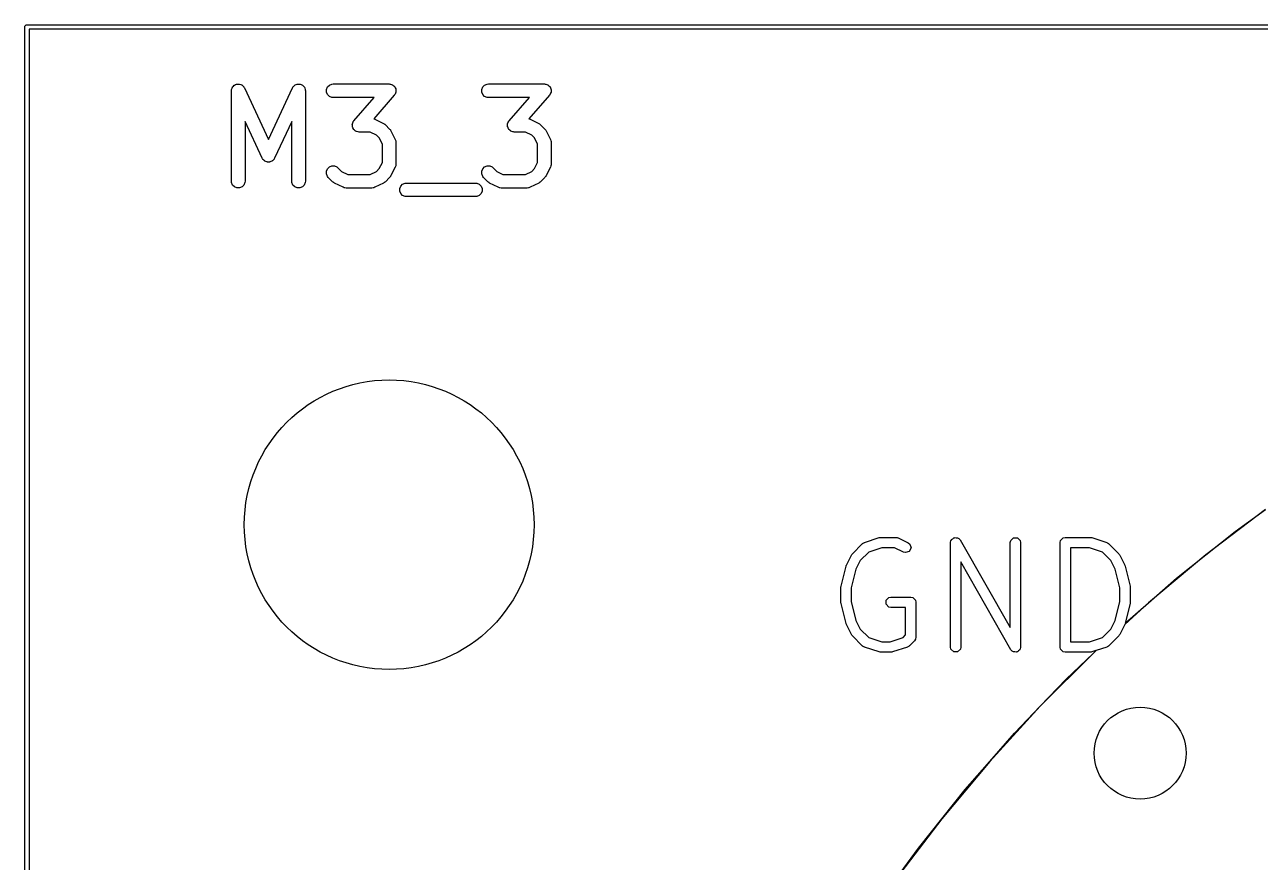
# Model space of a CAD drawing. Header units: inches. Extents: x 4.13 to 6.29, y -4.64 to -3.05.
# Drawn here: x 4.133 to 4.67, y -3.415 to -3.05 of the extents above; entities that cross this region are included whole.
import ezdxf

# ---------------------------------------------------------------- set-up
doc = ezdxf.new("R2010")
doc.units = ezdxf.units.IN
doc.header["$MEASUREMENT"] = 0
doc.layers.add('F.Silkscreen', color=41, linetype='CONTINUOUS', true_color=0xf2eda1)

msp = doc.modelspace()

# ---------------------------------------------------------------- linework, layer by layer
at = {"layer": 'F.Silkscreen', "linetype": 'CONTINUOUS'}
for p, q in [((4.13287, -3.05118), (4.13295, -3.0508)), ((4.13287, -4.63583), (4.13287, -3.05118)), ((4.13295, -3.0508), (4.13348, -3.05027)), ((4.13348, -3.05027), (4.13386, -3.0502)), ((4.13386, -3.0502), (6.28937, -3.0502)), ((4.13484, -3.05217), (4.13484, -4.63484)), ((6.28839, -3.05217), (4.13484, -3.05217)), ((4.22283, -3.07835), (4.22302, -3.07788)), ((4.22302, -3.07788), (4.2232, -3.0774)), ((4.2232, -3.0774), (4.22324, -3.07735)), ((4.22324, -3.07735), (4.22327, -3.07729)), ((4.22327, -3.07729), (4.22363, -3.07693)), ((4.22363, -3.07693), (4.22398, -3.07655)), ((4.22398, -3.07655), (4.22403, -3.07652)), ((4.22403, -3.07652), (4.22408, -3.07647)), ((4.22408, -3.07647), (4.22455, -3.07628)), ((4.22455, -3.07628), (4.22502, -3.07606)), ((4.22502, -3.07606), (4.22508, -3.07606)), ((4.22508, -3.07606), (4.22515, -3.07603)), ((4.22515, -3.07603), (4.22566, -3.07603)), ((4.22566, -3.07603), (4.22617, -3.07601)), ((4.22617, -3.07601), (4.22623, -3.07603)), ((4.22623, -3.07603), (4.2263, -3.07603)), ((4.2263, -3.07603), (4.22677, -3.07623)), ((4.22677, -3.07623), (4.22725, -3.07641)), ((4.22725, -3.07641), (4.2273, -3.07645)), ((4.2273, -3.07645), (4.22736, -3.07647)), ((4.22736, -3.07647), (4.22772, -3.07684)), ((4.22772, -3.07684), (4.2281, -3.07718)), ((4.2281, -3.07718), (4.22815, -3.07726)), ((4.22815, -3.07726), (4.22818, -3.07729)), ((4.22818, -3.07729), (4.2282, -3.07735)), ((4.2282, -3.07735), (4.2284, -3.07768)), ((4.2284, -3.07768), (4.23885, -3.10007)), ((4.23885, -3.10007), (4.24929, -3.07768)), ((4.24929, -3.07768), (4.24949, -3.07735)), ((4.24949, -3.07735), (4.24951, -3.07729)), ((4.24951, -3.07729), (4.24954, -3.07726)), ((4.24954, -3.07726), (4.24959, -3.07718)), ((4.24959, -3.07718), (4.24997, -3.07684)), ((4.24997, -3.07684), (4.25033, -3.07647)), ((4.25033, -3.07647), (4.25039, -3.07645)), ((4.25039, -3.07645), (4.25044, -3.07641)), ((4.25044, -3.07641), (4.25092, -3.07623)), ((4.25092, -3.07623), (4.25139, -3.07603)), ((4.25139, -3.07603), (4.25146, -3.07603)), ((4.25146, -3.07603), (4.25152, -3.07601)), ((4.25152, -3.07601), (4.25203, -3.07603)), ((4.25203, -3.07603), (4.25254, -3.07603)), ((4.25254, -3.07603), (4.25261, -3.07606)), ((4.25261, -3.07606), (4.25267, -3.07606)), ((4.25267, -3.07606), (4.25314, -3.07628)), ((4.25314, -3.07628), (4.25361, -3.07647)), ((4.25361, -3.07647), (4.25366, -3.07652)), ((4.25366, -3.07652), (4.25372, -3.07655)), ((4.25372, -3.07655), (4.25406, -3.07693)), ((4.25406, -3.07693), (4.25442, -3.07729)), ((4.25442, -3.07729), (4.25445, -3.07735)), ((4.25445, -3.07735), (4.25449, -3.0774)), ((4.25449, -3.0774), (4.25467, -3.07788)), ((4.25467, -3.07788), (4.25486, -3.07835)), ((4.26407, -3.07835), (4.26451, -3.07729)), ((4.26451, -3.07729), (4.26533, -3.07647)), ((4.26533, -3.07647), (4.26639, -3.07603)), ((4.26639, -3.07603), (4.26697, -3.07598)), ((4.26697, -3.07598), (4.29134, -3.07598)), ((4.29134, -3.07598), (4.29164, -3.07601)), ((4.29164, -3.07601), (4.29172, -3.076)), ((4.29172, -3.076), (4.29177, -3.07602)), ((4.29177, -3.07602), (4.29191, -3.07603)), ((4.29191, -3.07603), (4.29236, -3.07622)), ((4.29236, -3.07622), (4.29281, -3.07637)), ((4.29281, -3.07637), (4.29289, -3.07644)), ((4.29289, -3.07644), (4.29298, -3.07647)), ((4.29298, -3.07647), (4.29332, -3.07681)), ((4.29332, -3.07681), (4.29368, -3.07713)), ((4.29368, -3.07713), (4.29372, -3.07722)), ((4.29372, -3.07722), (4.29379, -3.07729)), ((4.29379, -3.07729), (4.29398, -3.07773)), ((4.29398, -3.07773), (4.29419, -3.07816)), ((4.29419, -3.07816), (4.2942, -3.07826)), ((4.33156, -3.07835), (4.332, -3.07729)), ((4.332, -3.07729), (4.33282, -3.07647)), ((4.33282, -3.07647), (4.33388, -3.07603)), ((4.33388, -3.07603), (4.33446, -3.07598)), ((4.33446, -3.07598), (4.35883, -3.07598)), ((4.35883, -3.07598), (4.35913, -3.07601)), ((4.35913, -3.07601), (4.35921, -3.076)), ((4.35921, -3.076), (4.35927, -3.07602)), ((4.35927, -3.07602), (4.35941, -3.07603)), ((4.35941, -3.07603), (4.35985, -3.07622)), ((4.35985, -3.07622), (4.3603, -3.07637)), ((4.3603, -3.07637), (4.36038, -3.07644)), ((4.36038, -3.07644), (4.36047, -3.07647)), ((4.36047, -3.07647), (4.36081, -3.07681)), ((4.36081, -3.07681), (4.36117, -3.07713)), ((4.36117, -3.07713), (4.36121, -3.07722)), ((4.36121, -3.07722), (4.36129, -3.07729)), ((4.36129, -3.07729), (4.36147, -3.07773)), ((4.36147, -3.07773), (4.36168, -3.07816)), ((4.36168, -3.07816), (4.36169, -3.07826)), ((4.22277, -3.07893), (4.22281, -3.07855)), ((4.22277, -3.1183), (4.22277, -3.07893)), ((4.2228, -3.07848), (4.22282, -3.07844)), ((4.22281, -3.07855), (4.2228, -3.07848)), ((4.22282, -3.07844), (4.22283, -3.07835)), ((4.25486, -3.07835), (4.25487, -3.07844)), ((4.25487, -3.07844), (4.25489, -3.07848)), ((4.25489, -3.07848), (4.25488, -3.07855)), ((4.25488, -3.07855), (4.25492, -3.07893)), ((4.25492, -3.07893), (4.25492, -3.1183)), ((4.26407, -3.07951), (4.26407, -3.07835)), ((4.26451, -3.08057), (4.26407, -3.07951)), ((4.26533, -3.08139), (4.26451, -3.08057)), ((4.26639, -3.08183), (4.26533, -3.08139)), ((4.26697, -3.08188), (4.26639, -3.08183)), ((4.28483, -3.08188), (4.26697, -3.08188)), ((4.27599, -3.09198), (4.28483, -3.08188)), ((4.29356, -3.08087), (4.28463, -3.09108)), ((4.29374, -3.08063), (4.29356, -3.08087)), ((4.29379, -3.08057), (4.29374, -3.08063)), ((4.29382, -3.08052), (4.29379, -3.08057)), ((4.2939, -3.0804), (4.29382, -3.08052)), ((4.29405, -3.07995), (4.2939, -3.0804)), ((4.29423, -3.07951), (4.29405, -3.07995)), ((4.2942, -3.07826), (4.29423, -3.07835)), ((4.29423, -3.07835), (4.29423, -3.07883)), ((4.29423, -3.07883), (4.29427, -3.07931)), ((4.29427, -3.07931), (4.29423, -3.07941)), ((4.29423, -3.07941), (4.29423, -3.07951)), ((4.33156, -3.07951), (4.33156, -3.07835)), ((4.332, -3.08057), (4.33156, -3.07951)), ((4.33282, -3.08139), (4.332, -3.08057)), ((4.33388, -3.08183), (4.33282, -3.08139)), ((4.33446, -3.08188), (4.33388, -3.08183)), ((4.35232, -3.08188), (4.33446, -3.08188)), ((4.34348, -3.09198), (4.35232, -3.08188)), ((4.36105, -3.08087), (4.35212, -3.09108)), ((4.36123, -3.08063), (4.36105, -3.08087)), ((4.36129, -3.08057), (4.36123, -3.08063)), ((4.36131, -3.08052), (4.36129, -3.08057)), ((4.36139, -3.0804), (4.36131, -3.08052)), ((4.36154, -3.07995), (4.36139, -3.0804)), ((4.36173, -3.07951), (4.36154, -3.07995)), ((4.36169, -3.07826), (4.36173, -3.07835)), ((4.36173, -3.07835), (4.36173, -3.07883)), ((4.36173, -3.07883), (4.36176, -3.07931)), ((4.36176, -3.07931), (4.36173, -3.07941)), ((4.36173, -3.07941), (4.36173, -3.07951)), ((4.23617, -3.1083), (4.22867, -3.09224)), ((4.22867, -3.09224), (4.22867, -3.1183)), ((4.24902, -3.09224), (4.24152, -3.1083)), ((4.24902, -3.1183), (4.24902, -3.09224)), ((4.27529, -3.09355), (4.27532, -3.09345)), ((4.27532, -3.09402), (4.27529, -3.09355)), ((4.27532, -3.09335), (4.2755, -3.09291)), ((4.27532, -3.09345), (4.27532, -3.09335)), ((4.27532, -3.0945), (4.27532, -3.09402)), ((4.2755, -3.09291), (4.27566, -3.09245)), ((4.27566, -3.09245), (4.27574, -3.09234)), ((4.27574, -3.09234), (4.27576, -3.09229)), ((4.27576, -3.09229), (4.27581, -3.09223)), ((4.27581, -3.09223), (4.27599, -3.09198)), ((4.28463, -3.09108), (4.28516, -3.09129)), ((4.28516, -3.09129), (4.28891, -3.09316)), ((4.28891, -3.09316), (4.28916, -3.09332)), ((4.28916, -3.09332), (4.28923, -3.09335)), ((4.28923, -3.09335), (4.28931, -3.09341)), ((4.28931, -3.09341), (4.2894, -3.09347)), ((4.2894, -3.09347), (4.28945, -3.09353)), ((4.28945, -3.09353), (4.28968, -3.09371)), ((4.28968, -3.09371), (4.29155, -3.09559)), ((4.34278, -3.09355), (4.34281, -3.09345)), ((4.34281, -3.09402), (4.34278, -3.09355)), ((4.34281, -3.09335), (4.34299, -3.09291)), ((4.34281, -3.09345), (4.34281, -3.09335)), ((4.34281, -3.0945), (4.34281, -3.09402)), ((4.34299, -3.09291), (4.34315, -3.09245)), ((4.34315, -3.09245), (4.34323, -3.09234)), ((4.34323, -3.09234), (4.34325, -3.09229)), ((4.34325, -3.09229), (4.34331, -3.09223)), ((4.34331, -3.09223), (4.34348, -3.09198)), ((4.35212, -3.09108), (4.35265, -3.09129)), ((4.35265, -3.09129), (4.3564, -3.09316)), ((4.3564, -3.09316), (4.35665, -3.09332)), ((4.35665, -3.09332), (4.35672, -3.09335)), ((4.35672, -3.09335), (4.3568, -3.09341)), ((4.3568, -3.09341), (4.35689, -3.09347)), ((4.35689, -3.09347), (4.35694, -3.09353)), ((4.35694, -3.09353), (4.35717, -3.09371)), ((4.35717, -3.09371), (4.35904, -3.09559)), ((4.27536, -3.0946), (4.27532, -3.0945)), ((4.27536, -3.0947), (4.27536, -3.0946)), ((4.27558, -3.09513), (4.27536, -3.0947)), ((4.27576, -3.09557), (4.27558, -3.09513)), ((4.27583, -3.09564), (4.27576, -3.09557)), ((4.27587, -3.09573), (4.27583, -3.09564)), ((4.27624, -3.09604), (4.27587, -3.09573)), ((4.27657, -3.09638), (4.27624, -3.09604)), ((4.27667, -3.09642), (4.27657, -3.09638)), ((4.27674, -3.09649), (4.27667, -3.09642)), ((4.2772, -3.09664), (4.27674, -3.09649)), ((4.27764, -3.09682), (4.2772, -3.09664)), ((4.27778, -3.09684), (4.27764, -3.09682)), ((4.27783, -3.09686), (4.27778, -3.09684)), ((4.27791, -3.09685), (4.27783, -3.09686)), ((4.27822, -3.09688), (4.27791, -3.09685)), ((4.28314, -3.09688), (4.27822, -3.09688)), ((4.28584, -3.09823), (4.28314, -3.09688)), ((4.28704, -3.09943), (4.28584, -3.09823)), ((4.28839, -3.10212), (4.28704, -3.09943)), ((4.29155, -3.09559), (4.29174, -3.09582)), ((4.29174, -3.09582), (4.2918, -3.09587)), ((4.2918, -3.09587), (4.29185, -3.09596)), ((4.29185, -3.09596), (4.29192, -3.09604)), ((4.29192, -3.09604), (4.29195, -3.09611)), ((4.29195, -3.09611), (4.2921, -3.09636)), ((4.2921, -3.09636), (4.29398, -3.10011)), ((4.34285, -3.0946), (4.34281, -3.0945)), ((4.34286, -3.0947), (4.34285, -3.0946)), ((4.34307, -3.09513), (4.34286, -3.0947)), ((4.34325, -3.09557), (4.34307, -3.09513)), ((4.34332, -3.09564), (4.34325, -3.09557)), ((4.34337, -3.09573), (4.34332, -3.09564)), ((4.34373, -3.09604), (4.34337, -3.09573)), ((4.34407, -3.09638), (4.34373, -3.09604)), ((4.34416, -3.09642), (4.34407, -3.09638)), ((4.34423, -3.09649), (4.34416, -3.09642)), ((4.34469, -3.09664), (4.34423, -3.09649)), ((4.34513, -3.09682), (4.34469, -3.09664)), ((4.34527, -3.09684), (4.34513, -3.09682)), ((4.34532, -3.09686), (4.34527, -3.09684)), ((4.3454, -3.09685), (4.34532, -3.09686)), ((4.34571, -3.09688), (4.3454, -3.09685)), ((4.35063, -3.09688), (4.34571, -3.09688)), ((4.35333, -3.09823), (4.35063, -3.09688)), ((4.35453, -3.09943), (4.35333, -3.09823)), ((4.35588, -3.10212), (4.35453, -3.09943)), ((4.35904, -3.09559), (4.35923, -3.09582)), ((4.35923, -3.09582), (4.35929, -3.09587)), ((4.35929, -3.09587), (4.35934, -3.09596)), ((4.35934, -3.09596), (4.35941, -3.09604)), ((4.35941, -3.09604), (4.35944, -3.09611)), ((4.35944, -3.09611), (4.3596, -3.09636)), ((4.3596, -3.09636), (4.36147, -3.10011)), ((4.28839, -3.1101), (4.28839, -3.10212)), ((4.29398, -3.10011), (4.29419, -3.10065)), ((4.29419, -3.10065), (4.29419, -3.10075)), ((4.29419, -3.10075), (4.29423, -3.10085)), ((4.29423, -3.10085), (4.29429, -3.10143)), ((4.29429, -3.10143), (4.29429, -3.1108)), ((4.35588, -3.1101), (4.35588, -3.10212)), ((4.36147, -3.10011), (4.36168, -3.10065)), ((4.36168, -3.10065), (4.36169, -3.10075)), ((4.36169, -3.10075), (4.36173, -3.10085)), ((4.36173, -3.10085), (4.36178, -3.10143)), ((4.36178, -3.10143), (4.36178, -3.1108)), ((4.23629, -3.10851), (4.23617, -3.1083)), ((4.23632, -3.10858), (4.23629, -3.10851)), ((4.23637, -3.10863), (4.23632, -3.10858)), ((4.23646, -3.1088), (4.23637, -3.10863)), ((4.2368, -3.1091), (4.23646, -3.1088)), ((4.2371, -3.10943), (4.2368, -3.1091)), ((4.23722, -3.10949), (4.2371, -3.10943)), ((4.23731, -3.10958), (4.23722, -3.10949)), ((4.23774, -3.10973), (4.23731, -3.10958)), ((4.23814, -3.10992), (4.23774, -3.10973)), ((4.23827, -3.10993), (4.23814, -3.10992)), ((4.2384, -3.10997), (4.23827, -3.10993)), ((4.23885, -3.10995), (4.2384, -3.10997)), ((4.23929, -3.10997), (4.23885, -3.10995)), ((4.23942, -3.10993), (4.23929, -3.10997)), ((4.23955, -3.10992), (4.23942, -3.10993)), ((4.23995, -3.10973), (4.23955, -3.10992)), ((4.24038, -3.10958), (4.23995, -3.10973)), ((4.24047, -3.10949), (4.24038, -3.10958)), ((4.24059, -3.10943), (4.24047, -3.10949)), ((4.2409, -3.1091), (4.24059, -3.10943)), ((4.24123, -3.1088), (4.2409, -3.1091)), ((4.24132, -3.10863), (4.24123, -3.1088)), ((4.24137, -3.10858), (4.24132, -3.10863)), ((4.2414, -3.10851), (4.24137, -3.10858)), ((4.24152, -3.1083), (4.2414, -3.10851)), ((4.28704, -3.1128), (4.28839, -3.1101)), ((4.35453, -3.1128), (4.35588, -3.1101)), ((4.26407, -3.11397), (4.26451, -3.11291)), ((4.26407, -3.11513), (4.26407, -3.11397)), ((4.26451, -3.11619), (4.26407, -3.11513)), ((4.26451, -3.11291), (4.26533, -3.1121)), ((4.26533, -3.1121), (4.26639, -3.11165)), ((4.26639, -3.11165), (4.26754, -3.11165)), ((4.26754, -3.11165), (4.26861, -3.1121)), ((4.26861, -3.1121), (4.26905, -3.11246)), ((4.26905, -3.11246), (4.27059, -3.114)), ((4.27059, -3.114), (4.27329, -3.11535)), ((4.27329, -3.11535), (4.28314, -3.11535)), ((4.28314, -3.11535), (4.28584, -3.114)), ((4.28584, -3.114), (4.28704, -3.1128)), ((4.29398, -3.11212), (4.2921, -3.11587)), ((4.29419, -3.11158), (4.29398, -3.11212)), ((4.29423, -3.11138), (4.29419, -3.11147)), ((4.29419, -3.11147), (4.29419, -3.11158)), ((4.29429, -3.1108), (4.29423, -3.11138)), ((4.33156, -3.11397), (4.332, -3.11291)), ((4.33156, -3.11513), (4.33156, -3.11397)), ((4.332, -3.11619), (4.33156, -3.11513)), ((4.332, -3.11291), (4.33282, -3.1121)), ((4.33282, -3.1121), (4.33388, -3.11165)), ((4.33388, -3.11165), (4.33503, -3.11165)), ((4.33503, -3.11165), (4.3361, -3.1121)), ((4.3361, -3.1121), (4.33655, -3.11246)), ((4.33655, -3.11246), (4.33808, -3.114)), ((4.33808, -3.114), (4.34078, -3.11535)), ((4.34078, -3.11535), (4.35063, -3.11535)), ((4.35063, -3.11535), (4.35333, -3.114)), ((4.35333, -3.114), (4.35453, -3.1128)), ((4.36147, -3.11212), (4.3596, -3.11587)), ((4.36168, -3.11158), (4.36147, -3.11212)), ((4.36169, -3.11147), (4.36168, -3.11158)), ((4.36173, -3.11138), (4.36169, -3.11147)), ((4.36178, -3.1108), (4.36173, -3.11138)), ((4.22283, -3.11888), (4.22277, -3.1183)), ((4.22327, -3.11994), (4.22283, -3.11888)), ((4.22408, -3.12076), (4.22327, -3.11994)), ((4.22515, -3.1212), (4.22408, -3.12076)), ((4.22736, -3.12076), (4.2263, -3.1212)), ((4.22818, -3.11994), (4.22736, -3.12076)), ((4.22862, -3.11888), (4.22818, -3.11994)), ((4.22867, -3.1183), (4.22862, -3.11888)), ((4.24907, -3.11888), (4.24902, -3.1183)), ((4.24951, -3.11994), (4.24907, -3.11888)), ((4.25033, -3.12076), (4.24951, -3.11994)), ((4.25139, -3.1212), (4.25033, -3.12076)), ((4.25361, -3.12076), (4.25254, -3.1212)), ((4.25442, -3.11994), (4.25361, -3.12076)), ((4.25486, -3.11888), (4.25442, -3.11994)), ((4.25492, -3.1183), (4.25486, -3.11888)), ((4.26488, -3.11664), (4.26451, -3.11619)), ((4.26675, -3.11851), (4.26488, -3.11664)), ((4.26698, -3.1187), (4.26675, -3.11851)), ((4.26703, -3.11876), (4.26698, -3.1187)), ((4.26712, -3.11881), (4.26703, -3.11876)), ((4.2672, -3.11888), (4.26712, -3.11881)), ((4.26727, -3.11891), (4.2672, -3.11888)), ((4.26752, -3.11907), (4.26727, -3.11891)), ((4.27127, -3.12094), (4.26752, -3.11907)), ((4.27181, -3.12115), (4.27127, -3.12094)), ((4.27192, -3.12116), (4.27181, -3.12115)), ((4.27201, -3.1212), (4.27192, -3.12116)), ((4.28451, -3.12116), (4.28442, -3.1212)), ((4.28462, -3.12115), (4.28451, -3.12116)), ((4.28516, -3.12094), (4.28462, -3.12115)), ((4.28891, -3.11907), (4.28516, -3.12094)), ((4.28916, -3.11891), (4.28891, -3.11907)), ((4.28923, -3.11888), (4.28916, -3.11891)), ((4.28931, -3.11881), (4.28923, -3.11888)), ((4.2894, -3.11876), (4.28931, -3.11881)), ((4.28945, -3.1187), (4.2894, -3.11876)), ((4.28968, -3.11851), (4.28945, -3.1187)), ((4.29155, -3.11664), (4.28968, -3.11851)), ((4.29174, -3.11641), (4.29155, -3.11664)), ((4.2918, -3.11636), (4.29174, -3.11641)), ((4.29185, -3.11627), (4.2918, -3.11636)), ((4.29192, -3.11619), (4.29185, -3.11627)), ((4.29195, -3.11612), (4.29192, -3.11619)), ((4.2921, -3.11587), (4.29195, -3.11612)), ((4.29594, -3.12147), (4.29638, -3.12041)), ((4.29638, -3.12041), (4.2972, -3.11959)), ((4.2972, -3.11959), (4.29826, -3.11915)), ((4.29826, -3.11915), (4.29884, -3.1191)), ((4.29884, -3.1191), (4.32883, -3.1191)), ((4.32883, -3.1191), (4.32941, -3.11915)), ((4.32941, -3.11915), (4.33047, -3.11959)), ((4.33047, -3.11959), (4.33129, -3.12041)), ((4.33129, -3.12041), (4.33173, -3.12147)), ((4.33237, -3.11664), (4.332, -3.11619)), ((4.33425, -3.11851), (4.33237, -3.11664)), ((4.33447, -3.1187), (4.33425, -3.11851)), ((4.33452, -3.11876), (4.33447, -3.1187)), ((4.33461, -3.11881), (4.33452, -3.11876)), ((4.33469, -3.11888), (4.33461, -3.11881)), ((4.33476, -3.11891), (4.33469, -3.11888)), ((4.33501, -3.11907), (4.33476, -3.11891)), ((4.33876, -3.12094), (4.33501, -3.11907)), ((4.3393, -3.12115), (4.33876, -3.12094)), ((4.33941, -3.12116), (4.3393, -3.12115)), ((4.33951, -3.1212), (4.33941, -3.12116)), ((4.35201, -3.12116), (4.35191, -3.1212)), ((4.35211, -3.12115), (4.35201, -3.12116)), ((4.35265, -3.12094), (4.35211, -3.12115)), ((4.3564, -3.11907), (4.35265, -3.12094)), ((4.35665, -3.11891), (4.3564, -3.11907)), ((4.35672, -3.11888), (4.35665, -3.11891)), ((4.3568, -3.11881), (4.35672, -3.11888)), ((4.35689, -3.11876), (4.3568, -3.11881)), ((4.35694, -3.1187), (4.35689, -3.11876)), ((4.35717, -3.11851), (4.35694, -3.1187)), ((4.35904, -3.11664), (4.35717, -3.11851)), ((4.35923, -3.11641), (4.35904, -3.11664)), ((4.35929, -3.11636), (4.35923, -3.11641)), ((4.35934, -3.11627), (4.35929, -3.11636)), ((4.35941, -3.11619), (4.35934, -3.11627)), ((4.35944, -3.11612), (4.35941, -3.11619)), ((4.3596, -3.11587), (4.35944, -3.11612)), ((4.2263, -3.1212), (4.22515, -3.1212)), ((4.25254, -3.1212), (4.25139, -3.1212)), ((4.27259, -3.12125), (4.27201, -3.1212)), ((4.28384, -3.12125), (4.27259, -3.12125)), ((4.28442, -3.1212), (4.28384, -3.12125)), ((4.29594, -3.12263), (4.29594, -3.12147)), ((4.29638, -3.12369), (4.29594, -3.12263)), ((4.2972, -3.1245), (4.29638, -3.12369)), ((4.29826, -3.12495), (4.2972, -3.1245)), ((4.29884, -3.125), (4.29826, -3.12495)), ((4.32883, -3.125), (4.29884, -3.125)), ((4.32941, -3.12495), (4.32883, -3.125)), ((4.33047, -3.1245), (4.32941, -3.12495)), ((4.33129, -3.12369), (4.33047, -3.1245)), ((4.33173, -3.12263), (4.33129, -3.12369)), ((4.33173, -3.12147), (4.33173, -3.12263)), ((4.34008, -3.12125), (4.33951, -3.1212)), ((4.35133, -3.12125), (4.34008, -3.12125)), ((4.35191, -3.1212), (4.35133, -3.12125)), ((4.67228, -3.26118), (4.6464, -3.28089)), ((4.65912, -3.27074), (4.67228, -3.26118)), ((4.6464, -3.28089), (4.65912, -3.27074)), ((4.49272, -3.28038), (4.49705, -3.27604)), ((4.49705, -3.27604), (4.49714, -3.27598)), ((4.49714, -3.27598), (4.49717, -3.27594)), ((4.49717, -3.27594), (4.49748, -3.27576)), ((4.49748, -3.27576), (4.49778, -3.27556)), ((4.49778, -3.27556), (4.49783, -3.27556)), ((4.49783, -3.27556), (4.49793, -3.2755)), ((4.49793, -3.2755), (4.50443, -3.27333)), ((4.50443, -3.27333), (4.50479, -3.27329)), ((4.50479, -3.27329), (4.50514, -3.27322)), ((4.50514, -3.27322), (4.51164, -3.27322)), ((4.51164, -3.27322), (4.51175, -3.27324)), ((4.51175, -3.27324), (4.5118, -3.27322)), ((4.5118, -3.27322), (4.51215, -3.27332)), ((4.51215, -3.27332), (4.5125, -3.27339)), ((4.5125, -3.27339), (4.51254, -3.27343)), ((4.51254, -3.27343), (4.51265, -3.27346)), ((4.51265, -3.27346), (4.51698, -3.27562)), ((4.51698, -3.27562), (4.51767, -3.27616)), ((4.51767, -3.27616), (4.51822, -3.2778)), ((4.53539, -3.27547), (4.53556, -3.27461)), ((4.53539, -3.32097), (4.53539, -3.27547)), ((4.53556, -3.27461), (4.53578, -3.27439)), ((4.53578, -3.27439), (4.53586, -3.27409)), ((4.53586, -3.27409), (4.53637, -3.2738)), ((4.53637, -3.2738), (4.53678, -3.27339)), ((4.53678, -3.27339), (4.53709, -3.27339)), ((4.53709, -3.27339), (4.53736, -3.27324)), ((4.53736, -3.27324), (4.53792, -3.27339)), ((4.53792, -3.27339), (4.5385, -3.27339)), ((4.5385, -3.27339), (4.53872, -3.27361)), ((4.53872, -3.27361), (4.53902, -3.27369)), ((4.53902, -3.27369), (4.53959, -3.27435)), ((4.53959, -3.27435), (4.56139, -3.3125)), ((4.56139, -3.27547), (4.56156, -3.27461)), ((4.56139, -3.3125), (4.56139, -3.27547)), ((4.56156, -3.27461), (4.56278, -3.27339)), ((4.56278, -3.27339), (4.5645, -3.27339)), ((4.5645, -3.27339), (4.56572, -3.27461)), ((4.56572, -3.27461), (4.56589, -3.27547)), ((4.56589, -3.27547), (4.56589, -3.32097)), ((4.58306, -3.27547), (4.58323, -3.27461)), ((4.58306, -3.32097), (4.58306, -3.27547)), ((4.58323, -3.27461), (4.58445, -3.27339)), ((4.58445, -3.27339), (4.58531, -3.27322)), ((4.58531, -3.27322), (4.59614, -3.27322)), ((4.59614, -3.27322), (4.59649, -3.27329)), ((4.59649, -3.27329), (4.59685, -3.27333)), ((4.59685, -3.27333), (4.60335, -3.2755)), ((4.60335, -3.2755), (4.60345, -3.27556)), ((4.60345, -3.27556), (4.6035, -3.27556)), ((4.6035, -3.27556), (4.6038, -3.27576)), ((4.6038, -3.27576), (4.60411, -3.27594)), ((4.60411, -3.27594), (4.60414, -3.27598)), ((4.60414, -3.27598), (4.60423, -3.27604)), ((4.60423, -3.27604), (4.60856, -3.28038)), ((4.49013, -3.2853), (4.49229, -3.28096)), ((4.49229, -3.28096), (4.49252, -3.28068)), ((4.49252, -3.28068), (4.49272, -3.28038)), ((4.49986, -3.2796), (4.49616, -3.2833)), ((4.50551, -3.27772), (4.49986, -3.2796)), ((4.51111, -3.27772), (4.50551, -3.27772)), ((4.51497, -3.27965), (4.51111, -3.27772)), ((4.51581, -3.27988), (4.51497, -3.27965)), ((4.51745, -3.27934), (4.51581, -3.27988)), ((4.51822, -3.2778), (4.51745, -3.27934)), ((4.59578, -3.27772), (4.58756, -3.27772)), ((4.58756, -3.27772), (4.58756, -3.31872)), ((4.60142, -3.2796), (4.59578, -3.27772)), ((4.60512, -3.2833), (4.60142, -3.2796)), ((4.60856, -3.28038), (4.60876, -3.28068)), ((4.60876, -3.28068), (4.60899, -3.28096)), ((4.60899, -3.28096), (4.61115, -3.2853)), ((4.64639, -3.28089), (4.62142, -3.30174)), ((4.63367, -3.29103), (4.64639, -3.28089)), ((4.64639, -3.28089), (4.6464, -3.28089)), ((4.6464, -3.28089), (4.64639, -3.28089)), ((4.6464, -3.28089), (4.6464, -3.28089)), ((4.48779, -3.29442), (4.48996, -3.28576)), ((4.48996, -3.28576), (4.49006, -3.28553)), ((4.49006, -3.28553), (4.49013, -3.2853)), ((4.49426, -3.28709), (4.49222, -3.29525)), ((4.49616, -3.2833), (4.49426, -3.28709)), ((4.56169, -3.32209), (4.53989, -3.28394)), ((4.53989, -3.28394), (4.53989, -3.32097)), ((4.60702, -3.28709), (4.60512, -3.2833)), ((4.60906, -3.29525), (4.60702, -3.28709)), ((4.61115, -3.2853), (4.61122, -3.28553)), ((4.61122, -3.28553), (4.61132, -3.28576)), ((4.61132, -3.28576), (4.61349, -3.29442)), ((4.62142, -3.30174), (4.63367, -3.29103)), ((4.48772, -3.29497), (4.48778, -3.2947)), ((4.48772, -3.30147), (4.48772, -3.29497)), ((4.48778, -3.2947), (4.48779, -3.29442)), ((4.49222, -3.29525), (4.49222, -3.30119)), ((4.60906, -3.30119), (4.60906, -3.29525)), ((4.61349, -3.29442), (4.6135, -3.2947)), ((4.6135, -3.2947), (4.61356, -3.29497)), ((4.61356, -3.29497), (4.61356, -3.30147)), ((4.48778, -3.30174), (4.48772, -3.30147)), ((4.48779, -3.30201), (4.48778, -3.30174)), ((4.48996, -3.31068), (4.48779, -3.30201)), ((4.49222, -3.30119), (4.49426, -3.30935)), ((4.50739, -3.30061), (4.50861, -3.29939)), ((4.50739, -3.30233), (4.50739, -3.30061)), ((4.50861, -3.30355), (4.50739, -3.30233)), ((4.50861, -3.29939), (4.50947, -3.29922)), ((4.50947, -3.30372), (4.50861, -3.30355)), ((4.50947, -3.29922), (4.51814, -3.29922)), ((4.51589, -3.30372), (4.50947, -3.30372)), ((4.51589, -3.3157), (4.51589, -3.30372)), ((4.51814, -3.29922), (4.519, -3.29939)), ((4.519, -3.29939), (4.52022, -3.30061)), ((4.52022, -3.30061), (4.52039, -3.30147)), ((4.52039, -3.30147), (4.52039, -3.31664)), ((4.60702, -3.30935), (4.60906, -3.30119)), ((4.62142, -3.30174), (4.61116, -3.31112)), ((4.61136, -3.31053), (4.62142, -3.30174)), ((4.61349, -3.30201), (4.61136, -3.31053)), ((4.6135, -3.30174), (4.61349, -3.30201)), ((4.61356, -3.30147), (4.6135, -3.30174)), ((4.62142, -3.30174), (4.62142, -3.30174)), ((4.62142, -3.30174), (4.62142, -3.30174)), ((4.62142, -3.30174), (4.62142, -3.30174)), ((4.49006, -3.3109), (4.48996, -3.31068)), ((4.49013, -3.31114), (4.49006, -3.3109)), ((4.49229, -3.31548), (4.49013, -3.31114)), ((4.49426, -3.30935), (4.49616, -3.31314)), ((4.49616, -3.31314), (4.49986, -3.31684)), ((4.60142, -3.31684), (4.60512, -3.31314)), ((4.60512, -3.31314), (4.60702, -3.30935)), ((4.61115, -3.31114), (4.60899, -3.31548)), ((4.61116, -3.31112), (4.61115, -3.31114)), ((4.49252, -3.31576), (4.49229, -3.31548)), ((4.49272, -3.31606), (4.49252, -3.31576)), ((4.49705, -3.32039), (4.49272, -3.31606)), ((4.49986, -3.31684), (4.50551, -3.31872)), ((4.50551, -3.31872), (4.50911, -3.31872)), ((4.50911, -3.31872), (4.51476, -3.31684)), ((4.51476, -3.31684), (4.51589, -3.3157)), ((4.51973, -3.31823), (4.51756, -3.32039)), ((4.52022, -3.3175), (4.51973, -3.31823)), ((4.52039, -3.31664), (4.52022, -3.3175)), ((4.58756, -3.31872), (4.59578, -3.31872)), ((4.59578, -3.31872), (4.60142, -3.31684)), ((4.60856, -3.31606), (4.60423, -3.32039)), ((4.60876, -3.31576), (4.60856, -3.31606)), ((4.60899, -3.31548), (4.60876, -3.31576)), ((4.49714, -3.32046), (4.49705, -3.32039)), ((4.49717, -3.3205), (4.49714, -3.32046)), ((4.49748, -3.32068), (4.49717, -3.3205)), ((4.49778, -3.32088), (4.49748, -3.32068)), ((4.49783, -3.32088), (4.49778, -3.32088)), ((4.49793, -3.32094), (4.49783, -3.32088)), ((4.50443, -3.3231), (4.49793, -3.32094)), ((4.50479, -3.32315), (4.50443, -3.3231)), ((4.50514, -3.32322), (4.50479, -3.32315)), ((4.50947, -3.32322), (4.50514, -3.32322)), ((4.50983, -3.32315), (4.50947, -3.32322)), ((4.51019, -3.3231), (4.50983, -3.32315)), ((4.51669, -3.32094), (4.51019, -3.3231)), ((4.51678, -3.32088), (4.51669, -3.32094)), ((4.51683, -3.32088), (4.51678, -3.32088)), ((4.51713, -3.32068), (4.51683, -3.32088)), ((4.51745, -3.3205), (4.51713, -3.32068)), ((4.51747, -3.32046), (4.51745, -3.3205)), ((4.51756, -3.32039), (4.51747, -3.32046)), ((4.53556, -3.32183), (4.53539, -3.32097)), ((4.53678, -3.32305), (4.53556, -3.32183)), ((4.5385, -3.32305), (4.53678, -3.32305)), ((4.53972, -3.32183), (4.5385, -3.32305)), ((4.53989, -3.32097), (4.53972, -3.32183)), ((4.56226, -3.32275), (4.56169, -3.32209)), ((4.56256, -3.32283), (4.56226, -3.32275)), ((4.56278, -3.32305), (4.56256, -3.32283)), ((4.56336, -3.32305), (4.56278, -3.32305)), ((4.56392, -3.3232), (4.56336, -3.32305)), ((4.56419, -3.32305), (4.56392, -3.3232)), ((4.5645, -3.32305), (4.56419, -3.32305)), ((4.56491, -3.32264), (4.5645, -3.32305)), ((4.56542, -3.32235), (4.56491, -3.32264)), ((4.5655, -3.32205), (4.56542, -3.32235)), ((4.56572, -3.32183), (4.5655, -3.32205)), ((4.56589, -3.32097), (4.56572, -3.32183)), ((4.5974, -3.32369), (4.5744, -3.34669)), ((4.58323, -3.32183), (4.58306, -3.32097)), ((4.58445, -3.32305), (4.58323, -3.32183)), ((4.58531, -3.32322), (4.58445, -3.32305)), ((4.59614, -3.32322), (4.58531, -3.32322)), ((4.58564, -3.33494), (4.5974, -3.32369)), ((4.59649, -3.32315), (4.59614, -3.32322)), ((4.59685, -3.3231), (4.59649, -3.32315)), ((4.59864, -3.32251), (4.59685, -3.3231)), ((4.5974, -3.32369), (4.5974, -3.32369)), ((4.5974, -3.32369), (4.59741, -3.32369)), ((4.59741, -3.32369), (4.5974, -3.32369)), ((4.59873, -3.32248), (4.59741, -3.32369)), ((4.59741, -3.32369), (4.59864, -3.32251)), ((4.60335, -3.32094), (4.59873, -3.32248)), ((4.60345, -3.32088), (4.60335, -3.32094)), ((4.6035, -3.32088), (4.60345, -3.32088)), ((4.6038, -3.32068), (4.6035, -3.32088)), ((4.60411, -3.3205), (4.6038, -3.32068)), ((4.60414, -3.32046), (4.60411, -3.3205)), ((4.60423, -3.32039), (4.60414, -3.32046)), ((4.5744, -3.34669), (4.58564, -3.33494)), ((4.5744, -3.3467), (4.55245, -3.37071)), ((4.56315, -3.35846), (4.5744, -3.3467)), ((4.5744, -3.3467), (4.5744, -3.34669)), ((4.5744, -3.34669), (4.5744, -3.3467)), ((4.5744, -3.3467), (4.5744, -3.3467)), ((4.55245, -3.37071), (4.56315, -3.35846)), ((4.55245, -3.37071), (4.5316, -3.39568)), ((4.54174, -3.38296), (4.55245, -3.37071)), ((4.55245, -3.37071), (4.55245, -3.37071)), ((4.55245, -3.37071), (4.55245, -3.37071)), ((4.55245, -3.37071), (4.55245, -3.37071)), ((4.5316, -3.39568), (4.54174, -3.38296)), ((4.53159, -3.39569), (4.51189, -3.42157)), ((4.52145, -3.40841), (4.53159, -3.39569)), ((4.5316, -3.39568), (4.53159, -3.39569)), ((4.53159, -3.39569), (4.5316, -3.39569)), ((4.5316, -3.39569), (4.5316, -3.39568)), ((4.51189, -3.42157), (4.52145, -3.40841))]:
    msp.add_line(p, q, dxfattribs=at)
at = {"layer": 'F.Silkscreen'}
for centre, radius in [((4.29134, -3.26772), 0.06299), ((4.29134, -3.26772), 0.06299), ((4.29134, -3.26772), 0.06299), ((4.61783, -3.3671), 0.02), ((4.61783, -3.3671), 0.02), ((4.61783, -3.3671), 0.02)]:
    msp.add_circle(centre, radius, dxfattribs=at)

doc.saveas('drawing.dxf')
